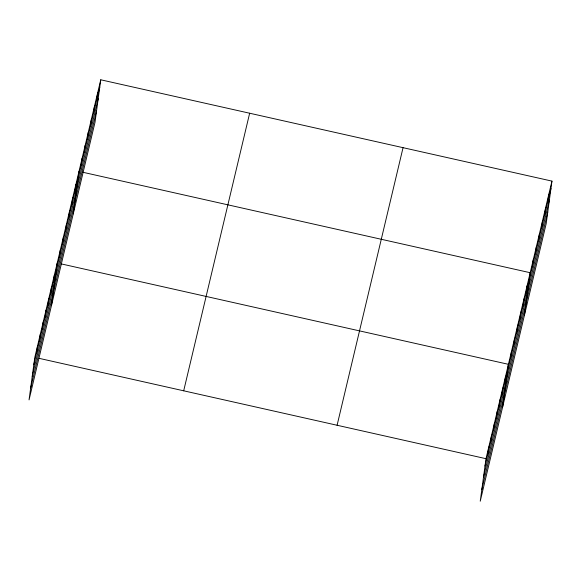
<?xml version="1.0" encoding="UTF-8"?>
<svg xmlns="http://www.w3.org/2000/svg" width="581" height="581" viewBox="0 0 581 581"><rect width="100%" height="100%" fill="white"/><g stroke="black" fill="none" stroke-linecap="round" stroke-linejoin="round"><path stroke-width="0.87" d="M36.61 352.921L37.605 345.572M39.414 341.12L40.401 333.777M42.217 329.325L43.205 321.983M45.02 317.524L46.008 310.181M47.824 305.729L48.811 298.387M50.627 293.935L51.615 286.586M53.43 282.134L54.418 274.791M51.477 305.512L57.221 262.997M59.342 257.252L60.337 249.91M62.45 244.165L63.445 236.823M65.559 231.078L66.554 223.736M68.667 217.998L69.662 210.649M71.783 204.911L72.77 197.569M74.891 191.824L75.879 184.482M73.242 213.91L78.994 171.395M81.108 165.65L82.103 158.308M84.216 152.563L85.211 145.221M87.324 139.484L88.319 132.134M90.44 126.397L91.428 119.054M93.548 113.31L94.536 105.967M96.657 100.222L97.652 92.88M100.76 79.793L95.008 122.308L29.05 399.888L34.802 357.373L100.76 79.793L551.95 181.112L546.198 223.627L480.24 501.207L485.992 458.692L551.95 181.112M487.8 454.24L488.795 446.891M490.604 442.439L491.599 435.096M493.407 430.644L494.402 423.302M496.21 418.843L497.205 411.501M499.014 407.049L500.009 399.706M501.817 395.254L502.812 387.912M504.62 383.453L505.615 376.11M502.667 406.831L508.419 364.316L61.455 263.948M510.532 358.571L511.527 351.229M513.64 345.484L514.635 338.142M516.749 332.397L517.744 325.055M519.864 319.318L520.852 311.968M522.973 306.231L523.968 298.888M526.081 293.144L527.076 285.801M524.432 315.229L530.184 272.714L82.379 172.158M532.298 266.969L533.293 259.627M535.406 253.882L536.401 246.54M538.522 240.803L539.509 233.453M541.63 227.716L542.625 220.373M544.738 214.629L545.733 207.286M547.847 201.542L548.842 194.199M33.807 364.715L99.765 87.135M32.238 376.321L98.196 98.741M30.619 388.282L96.577 110.702M183.69 390.81L249.648 113.23M337.096 425.256L403.054 147.676M484.997 466.035L550.955 188.455M483.428 477.64L549.386 200.06M481.809 489.601L547.774 212.021M39.029 358.324L485.992 458.692"/></g></svg>
